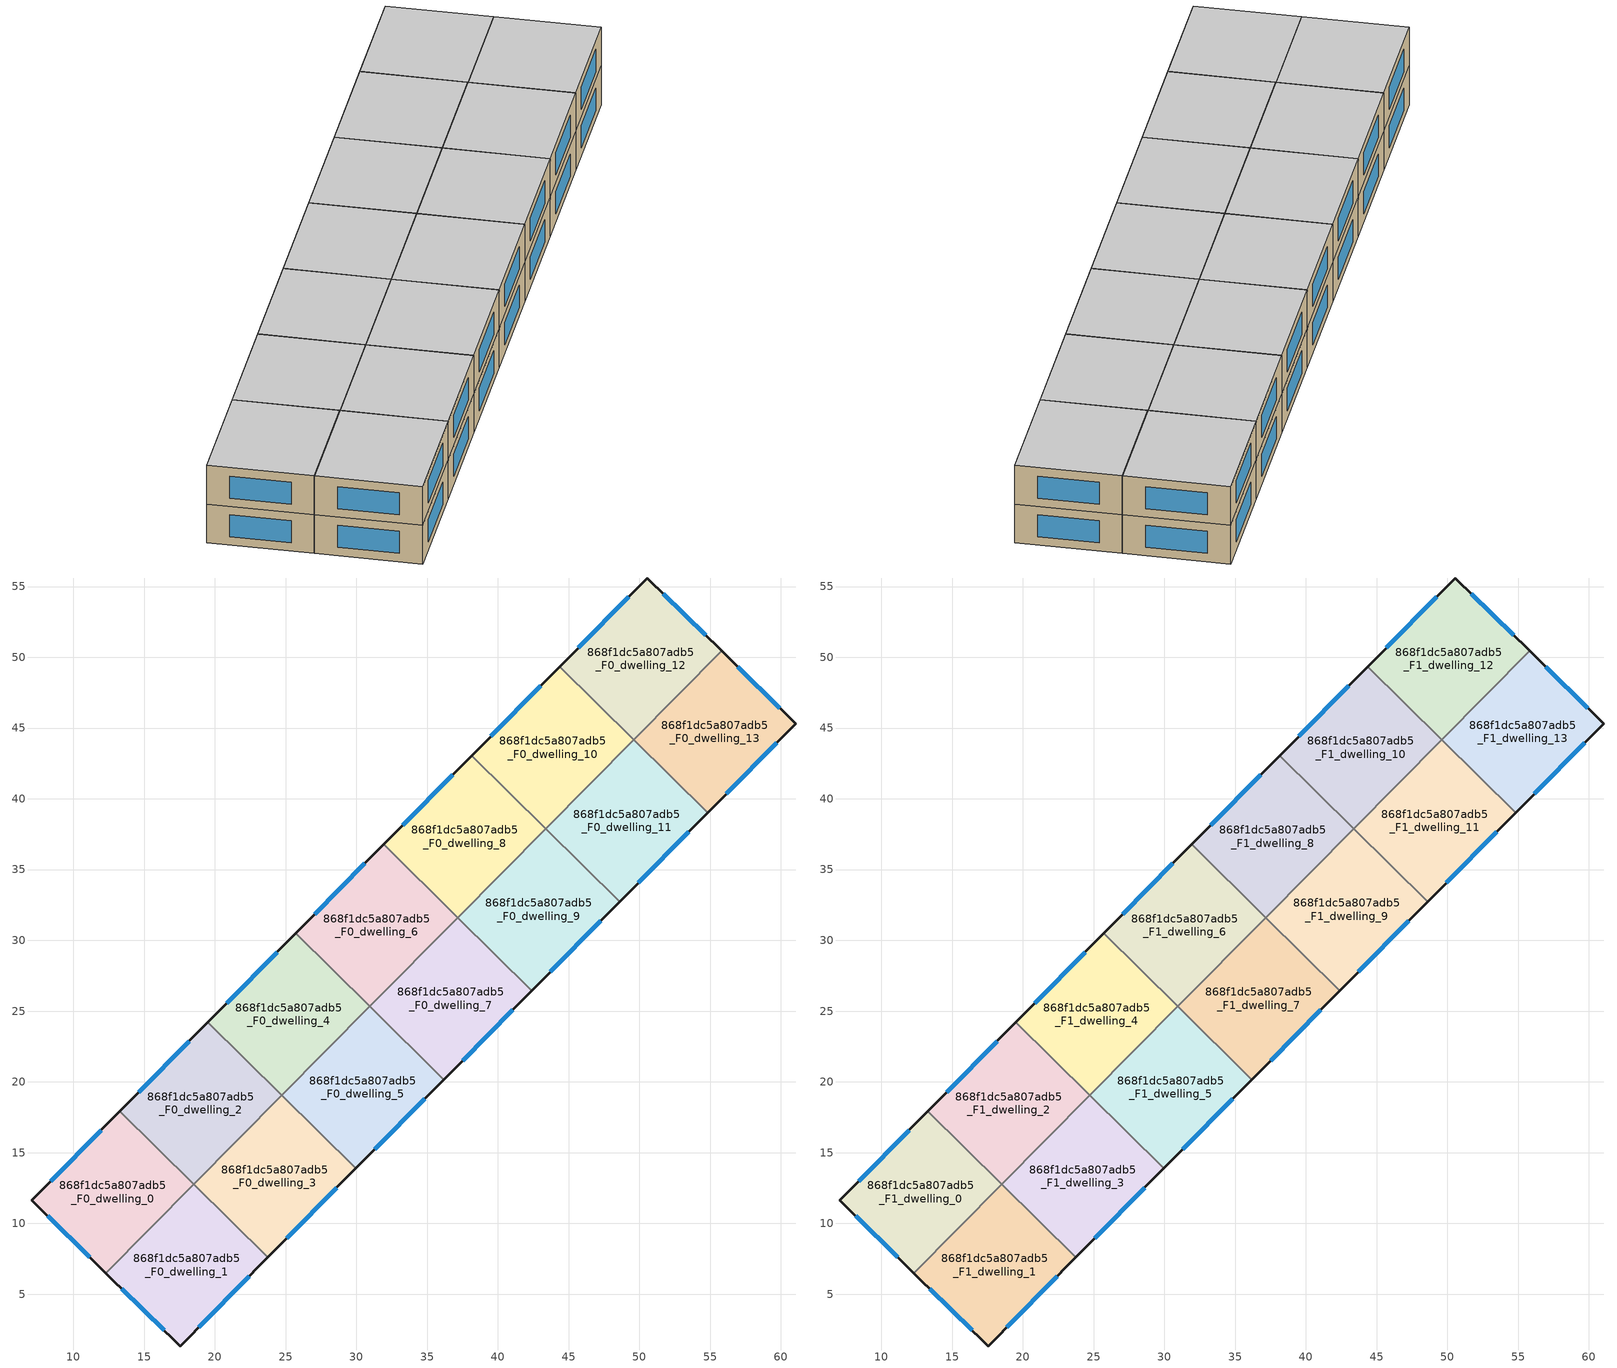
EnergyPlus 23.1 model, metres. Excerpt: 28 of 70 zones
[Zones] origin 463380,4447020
868f1dc5a807adb5_F0_dwelling_0
 floor ground (EU_floor_Construction): 18.52,12.77 12.3,6.49 7.06,11.63 13.3,17.93 z0
 wall outside (EU_wall_Construction): 13.3,17.93 7.06,11.63 12.3,6.49 z0:3
 wall to 868f1dc5a807adb5_F0_dwelling_1 (EU_wall_Construction): 12.3,6.49 18.52,12.77 z0:3
 wall to 868f1dc5a807adb5_F0_dwelling_2 (EU_wall_Construction): 18.52,12.77 13.3,17.93 z0:3
 window (EU_Window_Construction): 8.18,10.53 11.18,7.59 / 11.96,16.58 8.4,12.98 z0.64:2.36
868f1dc5a807adb5_F0_dwelling_1
 floor ground (EU_floor_Construction): 23.75,7.59 17.55,1.33 12.3,6.49 18.52,12.77 z0
 wall outside (EU_wall_Construction): 12.3,6.49 17.55,1.33 23.75,7.59 z0:3
 wall to 868f1dc5a807adb5_F0_dwelling_3 (EU_wall_Construction): 23.75,7.59 18.52,12.76 z0:3
 wall to 868f1dc5a807adb5_F0_dwelling_2 (EU_wall_Construction): 18.52,12.76 18.52,12.77 z0:3
 window (EU_Window_Construction): 18.88,2.67 22.42,6.25 / 13.43,5.38 16.43,2.44 z0.64:2.36
868f1dc5a807adb5_F0_dwelling_10
 floor ground (EU_floor_Construction): 49.59,44.18 43.38,37.89 38.16,43.06 44.37,49.34 z0
 wall outside (EU_wall_Construction): 44.37,49.34 38.16,43.06 z0:3
 wall to 868f1dc5a807adb5_F0_dwelling_8 (EU_wall_Construction): 38.16,43.06 43.38,37.89 z0:3
 wall to 868f1dc5a807adb5_F0_dwelling_12 (EU_wall_Construction): 49.59,44.18 44.37,49.34 z0:3
 wall to 868f1dc5a807adb5_F0_dwelling_11 (EU_wall_Construction): 43.38,37.89 49.59,44.18 z0:3
 window (EU_Window_Construction): 43.04,48 39.49,44.41 z0.64:2.36
868f1dc5a807adb5_F0_dwelling_11
 floor ground (EU_floor_Construction): 54.82,39.01 48.61,32.72 43.38,37.89 49.59,44.18 z0
 wall outside (EU_wall_Construction): 48.61,32.72 54.82,39.01 z0:3
 wall to 868f1dc5a807adb5_F0_dwelling_9 (EU_wall_Construction): 43.38,37.89 48.61,32.73 z0:3
 wall to 868f1dc5a807adb5_F0_dwelling_13 (EU_wall_Construction): 54.82,39.01 49.6,44.17 z0:3
 wall to 868f1dc5a807adb5_F0_dwelling_12 (EU_wall_Construction): 49.6,44.17 49.59,44.18 z0:3
 window (EU_Window_Construction): 49.94,34.07 53.49,37.66 z0.64:2.36
868f1dc5a807adb5_F0_dwelling_12
 floor ground (EU_floor_Construction): 55.82,50.45 49.6,44.17 44.37,49.34 50.56,55.61 z0
 wall outside (EU_wall_Construction): 55.82,50.45 50.56,55.61 44.37,49.34 z0:3
 wall to 868f1dc5a807adb5_F0_dwelling_13 (EU_wall_Construction): 49.6,44.17 55.82,50.45 z0:3
 window (EU_Window_Construction): 54.69,51.56 51.69,54.5 / 49.24,54.27 45.7,50.69 z0.64:2.36
868f1dc5a807adb5_F0_dwelling_13
 floor ground (EU_floor_Construction): 61.05,45.31 54.82,39.01 49.6,44.17 55.82,50.45 z0
 wall outside (EU_wall_Construction): 54.82,39.01 61.05,45.31 55.82,50.45 z0:3
 window (EU_Window_Construction): 59.93,46.41 56.94,49.35 / 56.16,40.36 59.72,43.96 z0.64:2.36
868f1dc5a807adb5_F0_dwelling_2
 floor ground (EU_floor_Construction): 24.74,19.05 18.52,12.76 13.3,17.93 19.51,24.21 z0
 wall outside (EU_wall_Construction): 19.51,24.21 13.3,17.93 z0:3
 wall to 868f1dc5a807adb5_F0_dwelling_4 (EU_wall_Construction): 24.74,19.05 19.51,24.21 z0:3
 wall to 868f1dc5a807adb5_F0_dwelling_3 (EU_wall_Construction): 18.52,12.76 24.74,19.05 z0:3
 window (EU_Window_Construction): 18.18,22.87 14.63,19.28 z0.64:2.36
868f1dc5a807adb5_F0_dwelling_3
 floor ground (EU_floor_Construction): 29.96,13.88 23.75,7.59 18.52,12.76 24.74,19.05 z0
 wall outside (EU_wall_Construction): 23.75,7.59 29.96,13.88 z0:3
 wall to 868f1dc5a807adb5_F0_dwelling_5 (EU_wall_Construction): 29.96,13.88 24.74,19.05 z0:3
 window (EU_Window_Construction): 25.08,8.94 28.63,12.53 z0.64:2.36
868f1dc5a807adb5_F0_dwelling_4
 floor ground (EU_floor_Construction): 30.95,25.33 24.74,19.05 19.51,24.21 25.73,30.5 z0
 wall outside (EU_wall_Construction): 25.73,30.5 19.51,24.21 z0:3
 wall to 868f1dc5a807adb5_F0_dwelling_6 (EU_wall_Construction): 30.95,25.33 25.73,30.5 z0:3
 wall to 868f1dc5a807adb5_F0_dwelling_5 (EU_wall_Construction): 24.74,19.05 30.95,25.33 z0:3
 window (EU_Window_Construction): 24.4,29.15 20.84,25.56 z0.64:2.36
868f1dc5a807adb5_F0_dwelling_5
 floor ground (EU_floor_Construction): 36.18,20.16 29.96,13.88 24.74,19.05 30.95,25.33 z0
 wall outside (EU_wall_Construction): 29.96,13.88 36.18,20.16 z0:3
 wall to 868f1dc5a807adb5_F0_dwelling_7 (EU_wall_Construction): 36.18,20.16 30.95,25.33 z0:3
 window (EU_Window_Construction): 31.29,15.22 34.85,18.81 z0.64:2.36
868f1dc5a807adb5_F0_dwelling_6
 floor ground (EU_floor_Construction): 37.17,31.61 30.95,25.33 25.73,30.5 31.94,36.78 z0
 wall outside (EU_wall_Construction): 31.94,36.78 25.73,30.5 z0:3
 wall to 868f1dc5a807adb5_F0_dwelling_8 (EU_wall_Construction): 37.17,31.61 31.94,36.78 z0:3
 wall to 868f1dc5a807adb5_F0_dwelling_7 (EU_wall_Construction): 30.95,25.33 37.17,31.61 z0:3
 window (EU_Window_Construction): 30.61,35.43 27.06,31.84 z0.64:2.36
868f1dc5a807adb5_F0_dwelling_7
 floor ground (EU_floor_Construction): 42.39,26.44 36.18,20.16 30.95,25.33 37.17,31.61 z0
 wall outside (EU_wall_Construction): 36.18,20.16 42.39,26.44 z0:3
 wall to 868f1dc5a807adb5_F0_dwelling_9 (EU_wall_Construction): 42.39,26.44 37.17,31.61 z0:3
 window (EU_Window_Construction): 37.51,21.51 41.06,25.1 z0.64:2.36
868f1dc5a807adb5_F0_dwelling_8
 floor ground (EU_floor_Construction): 43.38,37.89 37.17,31.61 31.94,36.78 38.16,43.06 z0
 wall outside (EU_wall_Construction): 38.16,43.06 31.94,36.78 z0:3
 wall to 868f1dc5a807adb5_F0_dwelling_9 (EU_wall_Construction): 37.17,31.61 43.38,37.89 z0:3
 window (EU_Window_Construction): 36.82,41.72 33.27,38.13 z0.64:2.36
868f1dc5a807adb5_F0_dwelling_9
 floor ground (EU_floor_Construction): 48.61,32.72 42.39,26.44 37.17,31.61 43.38,37.89 z0
 wall outside (EU_wall_Construction): 42.39,26.44 48.61,32.72 z0:3
 window (EU_Window_Construction): 43.72,27.79 47.27,31.38 z0.64:2.36
868f1dc5a807adb5_F1_dwelling_0
 floor to 868f1dc5a807adb5_F0_dwelling_0 (EU_floor_Construction): 18.51,12.77 12.3,6.49 7.06,11.63 13.3,17.93 z3
 wall outside (EU_wall_Construction): 13.3,17.93 7.06,11.63 12.3,6.49 z3:6
 wall to 868f1dc5a807adb5_F1_dwelling_1 (EU_wall_Construction): 12.3,6.49 18.52,12.77 z3:6
 wall to 868f1dc5a807adb5_F1_dwelling_2 (EU_wall_Construction): 18.52,12.77 13.3,17.93 z3:6
 window (EU_Window_Construction): 8.18,10.53 11.18,7.59 / 11.96,16.58 8.4,12.98 z3.64:5.36
 ceiling to 868f1dc5a807adb5_F2_dwelling_0 (EU_floor_Construction): 12.3,6.49 18.51,12.77 13.3,17.93 7.06,11.63 z6
868f1dc5a807adb5_F1_dwelling_1
 floor to 868f1dc5a807adb5_F0_dwelling_1 (EU_floor_Construction): 23.75,7.59 17.55,1.33 12.3,6.49 18.51,12.77 z3
 wall outside (EU_wall_Construction): 12.3,6.49 17.55,1.33 23.75,7.59 z3:6
 wall to 868f1dc5a807adb5_F1_dwelling_3 (EU_wall_Construction): 23.75,7.59 18.52,12.76 z3:6
 wall to 868f1dc5a807adb5_F1_dwelling_2 (EU_wall_Construction): 18.52,12.76 18.52,12.77 z3:6
 window (EU_Window_Construction): 18.88,2.67 22.42,6.25 / 13.43,5.38 16.43,2.44 z3.64:5.36
 ceiling to 868f1dc5a807adb5_F2_dwelling_1 (EU_floor_Construction): 17.55,1.33 23.75,7.59 18.51,12.77 12.3,6.49 z6
868f1dc5a807adb5_F1_dwelling_10
 floor to 868f1dc5a807adb5_F0_dwelling_10 (EU_floor_Construction): 49.59,44.18 43.38,37.89 38.16,43.06 44.37,49.34 z3
 wall outside (EU_wall_Construction): 44.37,49.34 38.16,43.06 z3:6
 wall to 868f1dc5a807adb5_F1_dwelling_8 (EU_wall_Construction): 38.16,43.06 43.38,37.89 z3:6
 wall to 868f1dc5a807adb5_F1_dwelling_12 (EU_wall_Construction): 49.59,44.18 44.37,49.34 z3:6
 wall to 868f1dc5a807adb5_F1_dwelling_11 (EU_wall_Construction): 43.38,37.89 49.59,44.18 z3:6
 window (EU_Window_Construction): 43.04,48 39.49,44.41 z3.64:5.36
 ceiling to 868f1dc5a807adb5_F2_dwelling_10 (EU_floor_Construction): 43.38,37.89 49.59,44.18 44.37,49.34 38.16,43.06 z6
868f1dc5a807adb5_F1_dwelling_11
 floor to 868f1dc5a807adb5_F0_dwelling_11 (EU_floor_Construction): 54.82,39.01 48.61,32.72 43.38,37.89 49.59,44.18 z3
 wall outside (EU_wall_Construction): 48.61,32.72 54.82,39.01 z3:6
 wall to 868f1dc5a807adb5_F1_dwelling_9 (EU_wall_Construction): 43.38,37.89 48.61,32.73 z3:6
 wall to 868f1dc5a807adb5_F1_dwelling_13 (EU_wall_Construction): 54.82,39.01 49.6,44.17 z3:6
 wall to 868f1dc5a807adb5_F1_dwelling_12 (EU_wall_Construction): 49.6,44.17 49.59,44.18 z3:6
 window (EU_Window_Construction): 49.94,34.07 53.49,37.66 z3.64:5.36
 ceiling to 868f1dc5a807adb5_F2_dwelling_11 (EU_floor_Construction): 48.61,32.72 54.82,39.01 49.59,44.18 43.38,37.89 z6
868f1dc5a807adb5_F1_dwelling_12
 floor to 868f1dc5a807adb5_F0_dwelling_12 (EU_floor_Construction): 55.82,50.45 49.6,44.17 44.37,49.34 50.56,55.61 z3
 wall outside (EU_wall_Construction): 55.82,50.45 50.56,55.61 44.37,49.34 z3:6
 wall to 868f1dc5a807adb5_F1_dwelling_13 (EU_wall_Construction): 49.6,44.17 55.82,50.45 z3:6
 window (EU_Window_Construction): 54.69,51.56 51.69,54.5 / 49.24,54.27 45.7,50.69 z3.64:5.36
 ceiling to 868f1dc5a807adb5_F2_dwelling_12 (EU_floor_Construction): 49.6,44.17 55.82,50.45 50.56,55.61 44.37,49.34 z6
868f1dc5a807adb5_F1_dwelling_13
 floor to 868f1dc5a807adb5_F0_dwelling_13 (EU_floor_Construction): 61.05,45.31 54.82,39.01 49.6,44.17 55.82,50.45 z3
 wall outside (EU_wall_Construction): 54.82,39.01 61.05,45.31 55.82,50.45 z3:6
 window (EU_Window_Construction): 59.93,46.41 56.94,49.35 / 56.16,40.36 59.72,43.96 z3.64:5.36
 ceiling to 868f1dc5a807adb5_F2_dwelling_13 (EU_floor_Construction): 54.82,39.01 61.05,45.31 55.82,50.45 49.6,44.17 z6
868f1dc5a807adb5_F1_dwelling_2
 floor to 868f1dc5a807adb5_F0_dwelling_2 (EU_floor_Construction): 24.74,19.05 18.52,12.76 13.3,17.93 19.51,24.21 z3
 wall outside (EU_wall_Construction): 19.51,24.21 13.3,17.93 z3:6
 wall to 868f1dc5a807adb5_F1_dwelling_4 (EU_wall_Construction): 24.74,19.05 19.51,24.21 z3:6
 wall to 868f1dc5a807adb5_F1_dwelling_3 (EU_wall_Construction): 18.52,12.76 24.74,19.05 z3:6
 window (EU_Window_Construction): 18.18,22.87 14.63,19.28 z3.64:5.36
 ceiling to 868f1dc5a807adb5_F2_dwelling_2 (EU_floor_Construction): 18.52,12.76 24.74,19.05 19.51,24.21 13.3,17.93 z6
868f1dc5a807adb5_F1_dwelling_3
 floor to 868f1dc5a807adb5_F0_dwelling_3 (EU_floor_Construction): 29.96,13.88 23.75,7.59 18.52,12.76 24.74,19.05 z3
 wall outside (EU_wall_Construction): 23.75,7.59 29.96,13.88 z3:6
 wall to 868f1dc5a807adb5_F1_dwelling_5 (EU_wall_Construction): 29.96,13.88 24.74,19.05 z3:6
 window (EU_Window_Construction): 25.08,8.94 28.63,12.53 z3.64:5.36
 ceiling to 868f1dc5a807adb5_F2_dwelling_3 (EU_floor_Construction): 23.75,7.59 29.96,13.88 24.74,19.05 18.52,12.76 z6
868f1dc5a807adb5_F1_dwelling_4
 floor to 868f1dc5a807adb5_F0_dwelling_4 (EU_floor_Construction): 30.95,25.33 24.74,19.05 19.51,24.21 25.73,30.5 z3
 wall outside (EU_wall_Construction): 25.73,30.5 19.51,24.21 z3:6
 wall to 868f1dc5a807adb5_F1_dwelling_6 (EU_wall_Construction): 30.95,25.33 25.73,30.5 z3:6
 wall to 868f1dc5a807adb5_F1_dwelling_5 (EU_wall_Construction): 24.74,19.05 30.95,25.33 z3:6
 window (EU_Window_Construction): 24.4,29.15 20.84,25.56 z3.64:5.36
 ceiling to 868f1dc5a807adb5_F2_dwelling_4 (EU_floor_Construction): 24.74,19.05 30.95,25.33 25.73,30.5 19.51,24.21 z6
868f1dc5a807adb5_F1_dwelling_5
 floor to 868f1dc5a807adb5_F0_dwelling_5 (EU_floor_Construction): 36.18,20.16 29.96,13.88 24.74,19.05 30.95,25.33 z3
 wall outside (EU_wall_Construction): 29.96,13.88 36.18,20.16 z3:6
 wall to 868f1dc5a807adb5_F1_dwelling_7 (EU_wall_Construction): 36.18,20.16 30.95,25.33 z3:6
 window (EU_Window_Construction): 31.29,15.22 34.85,18.81 z3.64:5.36
 ceiling to 868f1dc5a807adb5_F2_dwelling_5 (EU_floor_Construction): 29.96,13.88 36.18,20.16 30.95,25.33 24.74,19.05 z6
868f1dc5a807adb5_F1_dwelling_6
 floor to 868f1dc5a807adb5_F0_dwelling_6 (EU_floor_Construction): 37.17,31.61 30.95,25.33 25.73,30.5 31.94,36.78 z3
 wall outside (EU_wall_Construction): 31.94,36.78 25.73,30.5 z3:6
 wall to 868f1dc5a807adb5_F1_dwelling_8 (EU_wall_Construction): 37.17,31.61 31.94,36.78 z3:6
 wall to 868f1dc5a807adb5_F1_dwelling_7 (EU_wall_Construction): 30.95,25.33 37.17,31.61 z3:6
 window (EU_Window_Construction): 30.61,35.43 27.06,31.84 z3.64:5.36
 ceiling to 868f1dc5a807adb5_F2_dwelling_6 (EU_floor_Construction): 30.95,25.33 37.17,31.61 31.94,36.78 25.73,30.5 z6
868f1dc5a807adb5_F1_dwelling_7
 floor to 868f1dc5a807adb5_F0_dwelling_7 (EU_floor_Construction): 42.39,26.44 36.18,20.16 30.95,25.33 37.17,31.61 z3
 wall outside (EU_wall_Construction): 36.18,20.16 42.39,26.44 z3:6
 wall to 868f1dc5a807adb5_F1_dwelling_9 (EU_wall_Construction): 42.39,26.44 37.17,31.61 z3:6
 window (EU_Window_Construction): 37.51,21.51 41.06,25.1 z3.64:5.36
 ceiling to 868f1dc5a807adb5_F2_dwelling_7 (EU_floor_Construction): 36.18,20.16 42.39,26.44 37.17,31.61 30.95,25.33 z6
868f1dc5a807adb5_F1_dwelling_8
 floor to 868f1dc5a807adb5_F0_dwelling_8 (EU_floor_Construction): 43.38,37.89 37.17,31.61 31.94,36.78 38.16,43.06 z3
 wall outside (EU_wall_Construction): 38.16,43.06 31.94,36.78 z3:6
 wall to 868f1dc5a807adb5_F1_dwelling_9 (EU_wall_Construction): 37.17,31.61 43.38,37.89 z3:6
 window (EU_Window_Construction): 36.82,41.72 33.27,38.13 z3.64:5.36
 ceiling to 868f1dc5a807adb5_F2_dwelling_8 (EU_floor_Construction): 37.17,31.61 43.38,37.89 38.16,43.06 31.94,36.78 z6
868f1dc5a807adb5_F1_dwelling_9
 floor to 868f1dc5a807adb5_F0_dwelling_9 (EU_floor_Construction): 48.61,32.72 42.39,26.44 37.17,31.61 43.38,37.89 z3
 wall outside (EU_wall_Construction): 42.39,26.44 48.61,32.72 z3:6
 window (EU_Window_Construction): 43.72,27.79 47.27,31.38 z3.64:5.36
 ceiling to 868f1dc5a807adb5_F2_dwelling_9 (EU_floor_Construction): 42.39,26.44 48.61,32.72 43.38,37.89 37.17,31.61 z6
[Building]
EU S2 Campaign: North Axis=0; Terrain=City; Solar Distribution=FullExterior
[Site:Location]
Yerevan-Zvartnots.Intl.AP: Latitude=40.15; Longitude=44.383; Time Zone=4; Elevation=854
[SizingPeriod:WeatherFileDays]
AnnualSizingPeriod: Begin Month=1; Begin Day of Month=1; End Month=12; End Day of Month=31; Day of Week for Start Day=Monday; Use Weather File Daylight Saving Period=No; Use Weather File Rain and Snow Indicators=No
[MATERIAL]
EU_InternalMass_Material: Roughness=MediumRough; Thickness=0.1; Conductivity=1; Density=1800; Specific Heat=900; Thermal Absorptance=0.9; Solar Absorptance=0.7; Visible Absorptance=0.7
[MATERIAL:NOMASS] Roughness=MediumRough; Thermal Absorptance=0.9; Solar Absorptance=0.7; Visible Absorptance=0.7
Name | Thermal Resistance
EU_wall_NoMass | 1.05043
EU_floor_NoMass | 0.478065
[WINDOWMATERIAL:SIMPLEGLAZINGSYSTEM]
EU_Window_SimpleGlazing: UFactor=2.5566; Solar Heat Gain Coefficient=0.75; Visible Transmittance=0.75
[CONSTRUCTION]
EU_wall_Construction: EU_wall_NoMass
EU_floor_Construction: EU_floor_NoMass
EU_Window_Construction: EU_Window_SimpleGlazing
EU_InternalMass_Construction: EU_InternalMass_Material
[ZONE] Type=1; Multiplier=1; Ceiling Height=autocalculate; Floor Area=autocalculate; Part of Total Floor Area=Yes
Name | Volume
868f1dc5a807adb5_F0_dwelling_0; 868f1dc5a807adb5_F0_dwelling_13 | 194.856
868f1dc5a807adb5_F1_dwelling_0; 868f1dc5a807adb5_F1_dwelling_13 | 194.857
868f1dc5a807adb5_F0_dwelling_1; 868f1dc5a807adb5_F1_dwelling_1; 868f1dc5a807adb5_F0_dwelling_12; 868f1dc5a807adb5_F1_dwelling_12 | 194.836
868f1dc5a807adb5_F0_dwelling_10; 868f1dc5a807adb5_F1_dwelling_10 | 194.811
868f1dc5a807adb5_F0_dwelling_11; 868f1dc5a807adb5_F1_dwelling_11; 868f1dc5a807adb5_F0_dwelling_2; 868f1dc5a807adb5_F1_dwelling_2 | 194.848
868f1dc5a807adb5_F0_dwelling_3; 868f1dc5a807adb5_F1_dwelling_3 | 194.81
868f1dc5a807adb5_F0_dwelling_4 | 194.846
868f1dc5a807adb5_F1_dwelling_4; 868f1dc5a807adb5_F0_dwelling_9; 868f1dc5a807adb5_F1_dwelling_9 | 194.847
868f1dc5a807adb5_F0_dwelling_5; 868f1dc5a807adb5_F1_dwelling_5; 868f1dc5a807adb5_F0_dwelling_8; 868f1dc5a807adb5_F1_dwelling_8 | 194.828
868f1dc5a807adb5_F0_dwelling_6; 868f1dc5a807adb5_F1_dwelling_6; 868f1dc5a807adb5_F1_dwelling_7 | 194.829
868f1dc5a807adb5_F0_dwelling_7 | 194.83
[INTERNALMASS] Construction=EU_InternalMass_Construction
Name | Zone or ZoneList | Surface Area
868f1dc5a807adb5_F0_dwelling_0_EU_InternalMass | 868f1dc5a807adb5_F0_dwelling_0 | 64.9519
868f1dc5a807adb5_F0_dwelling_1_EU_InternalMass | 868f1dc5a807adb5_F0_dwelling_1 | 64.9451
868f1dc5a807adb5_F0_dwelling_2_EU_InternalMass | 868f1dc5a807adb5_F0_dwelling_2 | 64.9479
868f1dc5a807adb5_F0_dwelling_3_EU_InternalMass | 868f1dc5a807adb5_F0_dwelling_3 | 64.9384
868f1dc5a807adb5_F0_dwelling_4_EU_InternalMass | 868f1dc5a807adb5_F0_dwelling_4 | 64.9504
868f1dc5a807adb5_F0_dwelling_5_EU_InternalMass | 868f1dc5a807adb5_F0_dwelling_5 | 64.9441
868f1dc5a807adb5_F0_dwelling_6_EU_InternalMass | 868f1dc5a807adb5_F0_dwelling_6 | 64.9447
868f1dc5a807adb5_F0_dwelling_7_EU_InternalMass | 868f1dc5a807adb5_F0_dwelling_7 | 64.9447
868f1dc5a807adb5_F0_dwelling_8_EU_InternalMass | 868f1dc5a807adb5_F0_dwelling_8 | 64.9441
868f1dc5a807adb5_F0_dwelling_9_EU_InternalMass | 868f1dc5a807adb5_F0_dwelling_9 | 64.9504
868f1dc5a807adb5_F0_dwelling_10_EU_InternalMass | 868f1dc5a807adb5_F0_dwelling_10 | 64.9384
868f1dc5a807adb5_F0_dwelling_11_EU_InternalMass | 868f1dc5a807adb5_F0_dwelling_11 | 64.9479
868f1dc5a807adb5_F0_dwelling_12_EU_InternalMass | 868f1dc5a807adb5_F0_dwelling_12 | 64.9451
868f1dc5a807adb5_F0_dwelling_13_EU_InternalMass | 868f1dc5a807adb5_F0_dwelling_13 | 64.9519
868f1dc5a807adb5_F1_dwelling_0_EU_InternalMass | 868f1dc5a807adb5_F1_dwelling_0 | 64.9519
868f1dc5a807adb5_F1_dwelling_1_EU_InternalMass | 868f1dc5a807adb5_F1_dwelling_1 | 64.9451
868f1dc5a807adb5_F1_dwelling_2_EU_InternalMass | 868f1dc5a807adb5_F1_dwelling_2 | 64.9479
868f1dc5a807adb5_F1_dwelling_3_EU_InternalMass | 868f1dc5a807adb5_F1_dwelling_3 | 64.9384
868f1dc5a807adb5_F1_dwelling_4_EU_InternalMass | 868f1dc5a807adb5_F1_dwelling_4 | 64.9504
868f1dc5a807adb5_F1_dwelling_5_EU_InternalMass | 868f1dc5a807adb5_F1_dwelling_5 | 64.9441
868f1dc5a807adb5_F1_dwelling_6_EU_InternalMass | 868f1dc5a807adb5_F1_dwelling_6 | 64.9447
868f1dc5a807adb5_F1_dwelling_7_EU_InternalMass | 868f1dc5a807adb5_F1_dwelling_7 | 64.9447
868f1dc5a807adb5_F1_dwelling_8_EU_InternalMass | 868f1dc5a807adb5_F1_dwelling_8 | 64.9441
868f1dc5a807adb5_F1_dwelling_9_EU_InternalMass | 868f1dc5a807adb5_F1_dwelling_9 | 64.9504
868f1dc5a807adb5_F1_dwelling_10_EU_InternalMass | 868f1dc5a807adb5_F1_dwelling_10 | 64.9384
868f1dc5a807adb5_F1_dwelling_11_EU_InternalMass | 868f1dc5a807adb5_F1_dwelling_11 | 64.9479
868f1dc5a807adb5_F1_dwelling_12_EU_InternalMass | 868f1dc5a807adb5_F1_dwelling_12 | 64.9451
868f1dc5a807adb5_F1_dwelling_13_EU_InternalMass | 868f1dc5a807adb5_F1_dwelling_13 | 64.9519
[OTHEREQUIPMENT] Fuel Type=Electricity; Design Level Calculation Method=Watts/Area; Power per Zone Floor Area=1; Fraction Latent=0; Fraction Radiant=0; Fraction Lost=0; Carbon Dioxide Generation Rate=0; EndUse Subcategory=EU_Step8_InternalGains
Name | Zone or ZoneList or Space or SpaceList | Schedule
EU_Step8_InternalGain_868f1dc5a807adb5_F0_dwelling_0_f000 | 868f1dc5a807adb5_F0_dwelling_0 | EU_Step8_GainSchedule_868f1dc5a807adb5_F0_dwelling_0_f000
EU_Step8_InternalGain_868f1dc5a807adb5_F0_dwelling_1_f000 | 868f1dc5a807adb5_F0_dwelling_1 | EU_Step8_GainSchedule_868f1dc5a807adb5_F0_dwelling_1_f000
EU_Step8_InternalGain_868f1dc5a807adb5_F0_dwelling_2_f000 | 868f1dc5a807adb5_F0_dwelling_2 | EU_Step8_GainSchedule_868f1dc5a807adb5_F0_dwelling_2_f000
EU_Step8_InternalGain_868f1dc5a807adb5_F0_dwelling_3_f000 | 868f1dc5a807adb5_F0_dwelling_3 | EU_Step8_GainSchedule_868f1dc5a807adb5_F0_dwelling_3_f000
EU_Step8_InternalGain_868f1dc5a807adb5_F0_dwelling_4_f000 | 868f1dc5a807adb5_F0_dwelling_4 | EU_Step8_GainSchedule_868f1dc5a807adb5_F0_dwelling_4_f000
EU_Step8_InternalGain_868f1dc5a807adb5_F0_dwelling_5_f000 | 868f1dc5a807adb5_F0_dwelling_5 | EU_Step8_GainSchedule_868f1dc5a807adb5_F0_dwelling_5_f000
EU_Step8_InternalGain_868f1dc5a807adb5_F0_dwelling_6_f000 | 868f1dc5a807adb5_F0_dwelling_6 | EU_Step8_GainSchedule_868f1dc5a807adb5_F0_dwelling_6_f000
EU_Step8_InternalGain_868f1dc5a807adb5_F0_dwelling_7_f000 | 868f1dc5a807adb5_F0_dwelling_7 | EU_Step8_GainSchedule_868f1dc5a807adb5_F0_dwelling_7_f000
EU_Step8_InternalGain_868f1dc5a807adb5_F0_dwelling_8_f000 | 868f1dc5a807adb5_F0_dwelling_8 | EU_Step8_GainSchedule_868f1dc5a807adb5_F0_dwelling_8_f000
EU_Step8_InternalGain_868f1dc5a807adb5_F0_dwelling_9_f000 | 868f1dc5a807adb5_F0_dwelling_9 | EU_Step8_GainSchedule_868f1dc5a807adb5_F0_dwelling_9_f000
EU_Step8_InternalGain_868f1dc5a807adb5_F0_dwelling_10_f000 | 868f1dc5a807adb5_F0_dwelling_10 | EU_Step8_GainSchedule_868f1dc5a807adb5_F0_dwelling_10_f000
EU_Step8_InternalGain_868f1dc5a807adb5_F0_dwelling_11_f000 | 868f1dc5a807adb5_F0_dwelling_11 | EU_Step8_GainSchedule_868f1dc5a807adb5_F0_dwelling_11_f000
EU_Step8_InternalGain_868f1dc5a807adb5_F0_dwelling_12_f000 | 868f1dc5a807adb5_F0_dwelling_12 | EU_Step8_GainSchedule_868f1dc5a807adb5_F0_dwelling_12_f000
EU_Step8_InternalGain_868f1dc5a807adb5_F0_dwelling_13_f000 | 868f1dc5a807adb5_F0_dwelling_13 | EU_Step8_GainSchedule_868f1dc5a807adb5_F0_dwelling_13_f000
EU_Step8_InternalGain_868f1dc5a807adb5_F1_dwelling_0_f000 | 868f1dc5a807adb5_F1_dwelling_0 | EU_Step8_GainSchedule_868f1dc5a807adb5_F1_dwelling_0_f000
EU_Step8_InternalGain_868f1dc5a807adb5_F1_dwelling_1_f000 | 868f1dc5a807adb5_F1_dwelling_1 | EU_Step8_GainSchedule_868f1dc5a807adb5_F1_dwelling_1_f000
EU_Step8_InternalGain_868f1dc5a807adb5_F1_dwelling_2_f000 | 868f1dc5a807adb5_F1_dwelling_2 | EU_Step8_GainSchedule_868f1dc5a807adb5_F1_dwelling_2_f000
EU_Step8_InternalGain_868f1dc5a807adb5_F1_dwelling_3_f000 | 868f1dc5a807adb5_F1_dwelling_3 | EU_Step8_GainSchedule_868f1dc5a807adb5_F1_dwelling_3_f000
EU_Step8_InternalGain_868f1dc5a807adb5_F1_dwelling_4_f000 | 868f1dc5a807adb5_F1_dwelling_4 | EU_Step8_GainSchedule_868f1dc5a807adb5_F1_dwelling_4_f000
EU_Step8_InternalGain_868f1dc5a807adb5_F1_dwelling_5_f000 | 868f1dc5a807adb5_F1_dwelling_5 | EU_Step8_GainSchedule_868f1dc5a807adb5_F1_dwelling_5_f000
EU_Step8_InternalGain_868f1dc5a807adb5_F1_dwelling_6_f000 | 868f1dc5a807adb5_F1_dwelling_6 | EU_Step8_GainSchedule_868f1dc5a807adb5_F1_dwelling_6_f000
EU_Step8_InternalGain_868f1dc5a807adb5_F1_dwelling_7_f000 | 868f1dc5a807adb5_F1_dwelling_7 | EU_Step8_GainSchedule_868f1dc5a807adb5_F1_dwelling_7_f000
EU_Step8_InternalGain_868f1dc5a807adb5_F1_dwelling_8_f000 | 868f1dc5a807adb5_F1_dwelling_8 | EU_Step8_GainSchedule_868f1dc5a807adb5_F1_dwelling_8_f000
EU_Step8_InternalGain_868f1dc5a807adb5_F1_dwelling_9_f000 | 868f1dc5a807adb5_F1_dwelling_9 | EU_Step8_GainSchedule_868f1dc5a807adb5_F1_dwelling_9_f000
EU_Step8_InternalGain_868f1dc5a807adb5_F1_dwelling_10_f000 | 868f1dc5a807adb5_F1_dwelling_10 | EU_Step8_GainSchedule_868f1dc5a807adb5_F1_dwelling_10_f000
EU_Step8_InternalGain_868f1dc5a807adb5_F1_dwelling_11_f000 | 868f1dc5a807adb5_F1_dwelling_11 | EU_Step8_GainSchedule_868f1dc5a807adb5_F1_dwelling_11_f000
EU_Step8_InternalGain_868f1dc5a807adb5_F1_dwelling_12_f000 | 868f1dc5a807adb5_F1_dwelling_12 | EU_Step8_GainSchedule_868f1dc5a807adb5_F1_dwelling_12_f000
EU_Step8_InternalGain_868f1dc5a807adb5_F1_dwelling_13_f000 | 868f1dc5a807adb5_F1_dwelling_13 | EU_Step8_GainSchedule_868f1dc5a807adb5_F1_dwelling_13_f000
[ZONEVENTILATION:DESIGNFLOWRATE] Schedule=EU_AlwaysOn; Design Flow Rate Calculation Method=AirChanges/Hour; Air Changes per Hour=0.557805; Ventilation Type=Natural; Fan Pressure Rise=0; Fan Total Efficiency=1; Constant Term Coefficient=1; Temperature Term Coefficient=0; Velocity Term Coefficient=0; Velocity Squared Term Coefficient=0; Minimum Indoor Temperature=-100; Maximum Indoor Temperature=100; Delta Temperature=-100; Minimum Outdoor Temperature=-100; Maximum Outdoor Temperature=100; Maximum Wind Speed=40
Name | Zone or ZoneList or Space or SpaceList
EU_ConstantAir_868f1dc5a807adb5_F0_dwelling_0 | 868f1dc5a807adb5_F0_dwelling_0
EU_ConstantAir_868f1dc5a807adb5_F0_dwelling_1 | 868f1dc5a807adb5_F0_dwelling_1
EU_ConstantAir_868f1dc5a807adb5_F0_dwelling_2 | 868f1dc5a807adb5_F0_dwelling_2
EU_ConstantAir_868f1dc5a807adb5_F0_dwelling_3 | 868f1dc5a807adb5_F0_dwelling_3
EU_ConstantAir_868f1dc5a807adb5_F0_dwelling_4 | 868f1dc5a807adb5_F0_dwelling_4
EU_ConstantAir_868f1dc5a807adb5_F0_dwelling_5 | 868f1dc5a807adb5_F0_dwelling_5
EU_ConstantAir_868f1dc5a807adb5_F0_dwelling_6 | 868f1dc5a807adb5_F0_dwelling_6
EU_ConstantAir_868f1dc5a807adb5_F0_dwelling_7 | 868f1dc5a807adb5_F0_dwelling_7
EU_ConstantAir_868f1dc5a807adb5_F0_dwelling_8 | 868f1dc5a807adb5_F0_dwelling_8
EU_ConstantAir_868f1dc5a807adb5_F0_dwelling_9 | 868f1dc5a807adb5_F0_dwelling_9
EU_ConstantAir_868f1dc5a807adb5_F0_dwelling_10 | 868f1dc5a807adb5_F0_dwelling_10
EU_ConstantAir_868f1dc5a807adb5_F0_dwelling_11 | 868f1dc5a807adb5_F0_dwelling_11
EU_ConstantAir_868f1dc5a807adb5_F0_dwelling_12 | 868f1dc5a807adb5_F0_dwelling_12
EU_ConstantAir_868f1dc5a807adb5_F0_dwelling_13 | 868f1dc5a807adb5_F0_dwelling_13
EU_ConstantAir_868f1dc5a807adb5_F1_dwelling_0 | 868f1dc5a807adb5_F1_dwelling_0
EU_ConstantAir_868f1dc5a807adb5_F1_dwelling_1 | 868f1dc5a807adb5_F1_dwelling_1
EU_ConstantAir_868f1dc5a807adb5_F1_dwelling_2 | 868f1dc5a807adb5_F1_dwelling_2
EU_ConstantAir_868f1dc5a807adb5_F1_dwelling_3 | 868f1dc5a807adb5_F1_dwelling_3
EU_ConstantAir_868f1dc5a807adb5_F1_dwelling_4 | 868f1dc5a807adb5_F1_dwelling_4
EU_ConstantAir_868f1dc5a807adb5_F1_dwelling_5 | 868f1dc5a807adb5_F1_dwelling_5
EU_ConstantAir_868f1dc5a807adb5_F1_dwelling_6 | 868f1dc5a807adb5_F1_dwelling_6
EU_ConstantAir_868f1dc5a807adb5_F1_dwelling_7 | 868f1dc5a807adb5_F1_dwelling_7
EU_ConstantAir_868f1dc5a807adb5_F1_dwelling_8 | 868f1dc5a807adb5_F1_dwelling_8
EU_ConstantAir_868f1dc5a807adb5_F1_dwelling_9 | 868f1dc5a807adb5_F1_dwelling_9
EU_ConstantAir_868f1dc5a807adb5_F1_dwelling_10 | 868f1dc5a807adb5_F1_dwelling_10
EU_ConstantAir_868f1dc5a807adb5_F1_dwelling_11 | 868f1dc5a807adb5_F1_dwelling_11
EU_ConstantAir_868f1dc5a807adb5_F1_dwelling_12 | 868f1dc5a807adb5_F1_dwelling_12
EU_ConstantAir_868f1dc5a807adb5_F1_dwelling_13 | 868f1dc5a807adb5_F1_dwelling_13
[HVACTEMPLATE:THERMOSTAT] Constant Heating Setpoint=20; Constant Cooling Setpoint=50
EU_HeatOnly_868f1dc5a807adb5_F0_dwelling_0; EU_HeatOnly_868f1dc5a807adb5_F0_dwelling_1; EU_HeatOnly_868f1dc5a807adb5_F0_dwelling_2; EU_HeatOnly_868f1dc5a807adb5_F0_dwelling_3; EU_HeatOnly_868f1dc5a807adb5_F0_dwelling_4; EU_HeatOnly_868f1dc5a807adb5_F0_dwelling_5; EU_HeatOnly_868f1dc5a807adb5_F0_dwelling_6; EU_HeatOnly_868f1dc5a807adb5_F0_dwelling_7; EU_HeatOnly_868f1dc5a807adb5_F0_dwelling_8; EU_HeatOnly_868f1dc5a807adb5_F0_dwelling_9; EU_HeatOnly_868f1dc5a807adb5_F0_dwelling_10; EU_HeatOnly_868f1dc5a807adb5_F0_dwelling_11; EU_HeatOnly_868f1dc5a807adb5_F0_dwelling_12; EU_HeatOnly_868f1dc5a807adb5_F0_dwelling_13; EU_HeatOnly_868f1dc5a807adb5_F1_dwelling_0; EU_HeatOnly_868f1dc5a807adb5_F1_dwelling_1; EU_HeatOnly_868f1dc5a807adb5_F1_dwelling_2; EU_HeatOnly_868f1dc5a807adb5_F1_dwelling_3; EU_HeatOnly_868f1dc5a807adb5_F1_dwelling_4; EU_HeatOnly_868f1dc5a807adb5_F1_dwelling_5; EU_HeatOnly_868f1dc5a807adb5_F1_dwelling_6; EU_HeatOnly_868f1dc5a807adb5_F1_dwelling_7; EU_HeatOnly_868f1dc5a807adb5_F1_dwelling_8; EU_HeatOnly_868f1dc5a807adb5_F1_dwelling_9; EU_HeatOnly_868f1dc5a807adb5_F1_dwelling_10; EU_HeatOnly_868f1dc5a807adb5_F1_dwelling_11; EU_HeatOnly_868f1dc5a807adb5_F1_dwelling_12; EU_HeatOnly_868f1dc5a807adb5_F1_dwelling_13; EU_HeatOnly_868f1dc5a807adb5_F2_dwelling_0; EU_HeatOnly_868f1dc5a807adb5_F2_dwelling_1; EU_HeatOnly_868f1dc5a807adb5_F2_dwelling_2; EU_HeatOnly_868f1dc5a807adb5_F2_dwelling_3; EU_HeatOnly_868f1dc5a807adb5_F2_dwelling_4; EU_HeatOnly_868f1dc5a807adb5_F2_dwelling_5; EU_HeatOnly_868f1dc5a807adb5_F2_dwelling_6; EU_HeatOnly_868f1dc5a807adb5_F2_dwelling_7; EU_HeatOnly_868f1dc5a807adb5_F2_dwelling_8; EU_HeatOnly_868f1dc5a807adb5_F2_dwelling_9; EU_HeatOnly_868f1dc5a807adb5_F2_dwelling_10; EU_HeatOnly_868f1dc5a807adb5_F2_dwelling_11; EU_HeatOnly_868f1dc5a807adb5_F2_dwelling_12; EU_HeatOnly_868f1dc5a807adb5_F2_dwelling_13; EU_HeatOnly_868f1dc5a807adb5_F3_dwelling_0; EU_HeatOnly_868f1dc5a807adb5_F3_dwelling_1; EU_HeatOnly_868f1dc5a807adb5_F3_dwelling_2; EU_HeatOnly_868f1dc5a807adb5_F3_dwelling_3; EU_HeatOnly_868f1dc5a807adb5_F3_dwelling_4; EU_HeatOnly_868f1dc5a807adb5_F3_dwelling_5; EU_HeatOnly_868f1dc5a807adb5_F3_dwelling_6; EU_HeatOnly_868f1dc5a807adb5_F3_dwelling_7; EU_HeatOnly_868f1dc5a807adb5_F3_dwelling_8; EU_HeatOnly_868f1dc5a807adb5_F3_dwelling_9; EU_HeatOnly_868f1dc5a807adb5_F3_dwelling_10; EU_HeatOnly_868f1dc5a807adb5_F3_dwelling_11; EU_HeatOnly_868f1dc5a807adb5_F3_dwelling_12; EU_HeatOnly_868f1dc5a807adb5_F3_dwelling_13; EU_HeatOnly_868f1dc5a807adb5_F4_dwelling_0; EU_HeatOnly_868f1dc5a807adb5_F4_dwelling_1; EU_HeatOnly_868f1dc5a807adb5_F4_dwelling_2; EU_HeatOnly_868f1dc5a807adb5_F4_dwelling_3; EU_HeatOnly_868f1dc5a807adb5_F4_dwelling_4; EU_HeatOnly_868f1dc5a807adb5_F4_dwelling_5; EU_HeatOnly_868f1dc5a807adb5_F4_dwelling_6; EU_HeatOnly_868f1dc5a807adb5_F4_dwelling_7; EU_HeatOnly_868f1dc5a807adb5_F4_dwelling_8; EU_HeatOnly_868f1dc5a807adb5_F4_dwelling_9; EU_HeatOnly_868f1dc5a807adb5_F4_dwelling_10; EU_HeatOnly_868f1dc5a807adb5_F4_dwelling_11; EU_HeatOnly_868f1dc5a807adb5_F4_dwelling_12; EU_HeatOnly_868f1dc5a807adb5_F4_dwelling_13
[HVACTEMPLATE:ZONE:IDEALLOADSAIRSYSTEM] System Availability Schedule=EU_AlwaysOn; Maximum Heating Supply Air Temperature=50; Minimum Cooling Supply Air Temperature=13; Maximum Heating Supply Air Humidity Ratio=0.0156; Minimum Cooling Supply Air Humidity Ratio=0.0077; Heating Limit=NoLimit; Cooling Limit=NoLimit; Heating Availability Schedule=EU_AlwaysOn; Cooling Availability Schedule=EU_CoolingOff; Dehumidification Control Type=ConstantSensibleHeatRatio; Cooling Sensible Heat Ratio=0.7; Dehumidification Setpoint=60; Humidification Control Type=None; Humidification Setpoint=30; Outdoor Air Method=None; Outdoor Air Flow Rate per Person=0.00944; Outdoor Air Flow Rate per Zone Floor Area=0; Outdoor Air Flow Rate per Zone=0; Demand Controlled Ventilation Type=None; Outdoor Air Economizer Type=NoEconomizer; Heat Recovery Type=None; Sensible Heat Recovery Effectiveness=0.7; Latent Heat Recovery Effectiveness=0.65
Name | Template Thermostat
868f1dc5a807adb5_F0_dwelling_0 | EU_HeatOnly_868f1dc5a807adb5_F0_dwelling_0
868f1dc5a807adb5_F0_dwelling_1 | EU_HeatOnly_868f1dc5a807adb5_F0_dwelling_1
868f1dc5a807adb5_F0_dwelling_2 | EU_HeatOnly_868f1dc5a807adb5_F0_dwelling_2
868f1dc5a807adb5_F0_dwelling_3 | EU_HeatOnly_868f1dc5a807adb5_F0_dwelling_3
868f1dc5a807adb5_F0_dwelling_4 | EU_HeatOnly_868f1dc5a807adb5_F0_dwelling_4
868f1dc5a807adb5_F0_dwelling_5 | EU_HeatOnly_868f1dc5a807adb5_F0_dwelling_5
868f1dc5a807adb5_F0_dwelling_6 | EU_HeatOnly_868f1dc5a807adb5_F0_dwelling_6
868f1dc5a807adb5_F0_dwelling_7 | EU_HeatOnly_868f1dc5a807adb5_F0_dwelling_7
868f1dc5a807adb5_F0_dwelling_8 | EU_HeatOnly_868f1dc5a807adb5_F0_dwelling_8
868f1dc5a807adb5_F0_dwelling_9 | EU_HeatOnly_868f1dc5a807adb5_F0_dwelling_9
868f1dc5a807adb5_F0_dwelling_10 | EU_HeatOnly_868f1dc5a807adb5_F0_dwelling_10
868f1dc5a807adb5_F0_dwelling_11 | EU_HeatOnly_868f1dc5a807adb5_F0_dwelling_11
868f1dc5a807adb5_F0_dwelling_12 | EU_HeatOnly_868f1dc5a807adb5_F0_dwelling_12
868f1dc5a807adb5_F0_dwelling_13 | EU_HeatOnly_868f1dc5a807adb5_F0_dwelling_13
868f1dc5a807adb5_F1_dwelling_0 | EU_HeatOnly_868f1dc5a807adb5_F1_dwelling_0
868f1dc5a807adb5_F1_dwelling_1 | EU_HeatOnly_868f1dc5a807adb5_F1_dwelling_1
868f1dc5a807adb5_F1_dwelling_2 | EU_HeatOnly_868f1dc5a807adb5_F1_dwelling_2
868f1dc5a807adb5_F1_dwelling_3 | EU_HeatOnly_868f1dc5a807adb5_F1_dwelling_3
868f1dc5a807adb5_F1_dwelling_4 | EU_HeatOnly_868f1dc5a807adb5_F1_dwelling_4
868f1dc5a807adb5_F1_dwelling_5 | EU_HeatOnly_868f1dc5a807adb5_F1_dwelling_5
868f1dc5a807adb5_F1_dwelling_6 | EU_HeatOnly_868f1dc5a807adb5_F1_dwelling_6
868f1dc5a807adb5_F1_dwelling_7 | EU_HeatOnly_868f1dc5a807adb5_F1_dwelling_7
868f1dc5a807adb5_F1_dwelling_8 | EU_HeatOnly_868f1dc5a807adb5_F1_dwelling_8
868f1dc5a807adb5_F1_dwelling_9 | EU_HeatOnly_868f1dc5a807adb5_F1_dwelling_9
868f1dc5a807adb5_F1_dwelling_10 | EU_HeatOnly_868f1dc5a807adb5_F1_dwelling_10
868f1dc5a807adb5_F1_dwelling_11 | EU_HeatOnly_868f1dc5a807adb5_F1_dwelling_11
868f1dc5a807adb5_F1_dwelling_12 | EU_HeatOnly_868f1dc5a807adb5_F1_dwelling_12
868f1dc5a807adb5_F1_dwelling_13 | EU_HeatOnly_868f1dc5a807adb5_F1_dwelling_13
[SIZING:ZONE] Zone Cooling Design Supply Air Temperature Input Method=SupplyAirTemperature; Zone Cooling Design Supply Air Temperature=13; Zone Heating Design Supply Air Temperature Input Method=SupplyAirTemperature; Zone Heating Design Supply Air Temperature=50; Zone Cooling Design Supply Air Humidity Ratio=0.008; Zone Heating Design Supply Air Humidity Ratio=0.008; Cooling Design Air Flow Method=DesignDay; Cooling Design Air Flow Rate=0; Cooling Minimum Air Flow per Zone Floor Area=0.000762; Cooling Minimum Air Flow=0; Cooling Minimum Air Flow Fraction=0.2; Heating Design Air Flow Method=DesignDay; Heating Design Air Flow Rate=0; Heating Maximum Air Flow per Zone Floor Area=0.002032; Heating Maximum Air Flow=0.141576; Heating Maximum Air Flow Fraction=0.3; Account for Dedicated Outdoor Air System=No; Dedicated Outdoor Air System Control Strategy=NeutralSupplyAir; Dedicated Outdoor Air Low Setpoint Temperature for Design=autosize; Dedicated Outdoor Air High Setpoint Temperature for Design=autosize; Zone Load Sizing Method=Sensible Load Only No Latent Load; Zone Latent Cooling Design Supply Air Humidity Ratio Input Method=HumidityRatioDifference; Zone Cooling Design Supply Air Humidity Ratio Difference=0.005; Zone Latent Heating Design Supply Air Humidity Ratio Input Method=HumidityRatioDifference; Zone Humidification Design Supply Air Humidity Ratio Difference=0.005
868f1dc5a807adb5_F0_dwelling_0; 868f1dc5a807adb5_F0_dwelling_1; 868f1dc5a807adb5_F0_dwelling_2; 868f1dc5a807adb5_F0_dwelling_3; 868f1dc5a807adb5_F0_dwelling_4; 868f1dc5a807adb5_F0_dwelling_5; 868f1dc5a807adb5_F0_dwelling_6; 868f1dc5a807adb5_F0_dwelling_7; 868f1dc5a807adb5_F0_dwelling_8; 868f1dc5a807adb5_F0_dwelling_9; 868f1dc5a807adb5_F0_dwelling_10; 868f1dc5a807adb5_F0_dwelling_11; 868f1dc5a807adb5_F0_dwelling_12; 868f1dc5a807adb5_F0_dwelling_13; 868f1dc5a807adb5_F1_dwelling_0; 868f1dc5a807adb5_F1_dwelling_1; 868f1dc5a807adb5_F1_dwelling_2; 868f1dc5a807adb5_F1_dwelling_3; 868f1dc5a807adb5_F1_dwelling_4; 868f1dc5a807adb5_F1_dwelling_5; 868f1dc5a807adb5_F1_dwelling_6; 868f1dc5a807adb5_F1_dwelling_7; 868f1dc5a807adb5_F1_dwelling_8; 868f1dc5a807adb5_F1_dwelling_9; 868f1dc5a807adb5_F1_dwelling_10; 868f1dc5a807adb5_F1_dwelling_11; 868f1dc5a807adb5_F1_dwelling_12; 868f1dc5a807adb5_F1_dwelling_13
[SCHEDULE:CONSTANT]
Name | Hourly Value
EU_AlwaysOn | 1
EU_CoolingOff | 0
[SCHEDULE:FILE] Column Number=1; Rows to Skip at Top=0; Number of Hours of Data=8760; Column Separator=Comma; Interpolate to Timestep=No; Minutes per Item=60; Adjust Schedule for Daylight Savings=Yes
Name | File
EU_Step8_GainSchedule_868f1dc5a807adb5_F0_dwelling_0_f000 | ../../schedules/868f1dc5a807adb5/868f1dc5a807adb5_F0_dwelling_0_f000_gain.csv
EU_Step8_GainSchedule_868f1dc5a807adb5_F0_dwelling_1_f000 | ../../schedules/868f1dc5a807adb5/868f1dc5a807adb5_F0_dwelling_1_f000_gain.csv
EU_Step8_GainSchedule_868f1dc5a807adb5_F0_dwelling_2_f000 | ../../schedules/868f1dc5a807adb5/868f1dc5a807adb5_F0_dwelling_2_f000_gain.csv
EU_Step8_GainSchedule_868f1dc5a807adb5_F0_dwelling_3_f000 | ../../schedules/868f1dc5a807adb5/868f1dc5a807adb5_F0_dwelling_3_f000_gain.csv
EU_Step8_GainSchedule_868f1dc5a807adb5_F0_dwelling_4_f000 | ../../schedules/868f1dc5a807adb5/868f1dc5a807adb5_F0_dwelling_4_f000_gain.csv
EU_Step8_GainSchedule_868f1dc5a807adb5_F0_dwelling_5_f000 | ../../schedules/868f1dc5a807adb5/868f1dc5a807adb5_F0_dwelling_5_f000_gain.csv
EU_Step8_GainSchedule_868f1dc5a807adb5_F0_dwelling_6_f000 | ../../schedules/868f1dc5a807adb5/868f1dc5a807adb5_F0_dwelling_6_f000_gain.csv
EU_Step8_GainSchedule_868f1dc5a807adb5_F0_dwelling_7_f000 | ../../schedules/868f1dc5a807adb5/868f1dc5a807adb5_F0_dwelling_7_f000_gain.csv
EU_Step8_GainSchedule_868f1dc5a807adb5_F0_dwelling_8_f000 | ../../schedules/868f1dc5a807adb5/868f1dc5a807adb5_F0_dwelling_8_f000_gain.csv
EU_Step8_GainSchedule_868f1dc5a807adb5_F0_dwelling_9_f000 | ../../schedules/868f1dc5a807adb5/868f1dc5a807adb5_F0_dwelling_9_f000_gain.csv
EU_Step8_GainSchedule_868f1dc5a807adb5_F0_dwelling_10_f000 | ../../schedules/868f1dc5a807adb5/868f1dc5a807adb5_F0_dwelling_10_f000_gain.csv
EU_Step8_GainSchedule_868f1dc5a807adb5_F0_dwelling_11_f000 | ../../schedules/868f1dc5a807adb5/868f1dc5a807adb5_F0_dwelling_11_f000_gain.csv
EU_Step8_GainSchedule_868f1dc5a807adb5_F0_dwelling_12_f000 | ../../schedules/868f1dc5a807adb5/868f1dc5a807adb5_F0_dwelling_12_f000_gain.csv
EU_Step8_GainSchedule_868f1dc5a807adb5_F0_dwelling_13_f000 | ../../schedules/868f1dc5a807adb5/868f1dc5a807adb5_F0_dwelling_13_f000_gain.csv
EU_Step8_GainSchedule_868f1dc5a807adb5_F1_dwelling_0_f000 | ../../schedules/868f1dc5a807adb5/868f1dc5a807adb5_F1_dwelling_0_f000_gain.csv
EU_Step8_GainSchedule_868f1dc5a807adb5_F1_dwelling_1_f000 | ../../schedules/868f1dc5a807adb5/868f1dc5a807adb5_F1_dwelling_1_f000_gain.csv
EU_Step8_GainSchedule_868f1dc5a807adb5_F1_dwelling_2_f000 | ../../schedules/868f1dc5a807adb5/868f1dc5a807adb5_F1_dwelling_2_f000_gain.csv
EU_Step8_GainSchedule_868f1dc5a807adb5_F1_dwelling_3_f000 | ../../schedules/868f1dc5a807adb5/868f1dc5a807adb5_F1_dwelling_3_f000_gain.csv
EU_Step8_GainSchedule_868f1dc5a807adb5_F1_dwelling_4_f000 | ../../schedules/868f1dc5a807adb5/868f1dc5a807adb5_F1_dwelling_4_f000_gain.csv
EU_Step8_GainSchedule_868f1dc5a807adb5_F1_dwelling_5_f000 | ../../schedules/868f1dc5a807adb5/868f1dc5a807adb5_F1_dwelling_5_f000_gain.csv
EU_Step8_GainSchedule_868f1dc5a807adb5_F1_dwelling_6_f000 | ../../schedules/868f1dc5a807adb5/868f1dc5a807adb5_F1_dwelling_6_f000_gain.csv
EU_Step8_GainSchedule_868f1dc5a807adb5_F1_dwelling_7_f000 | ../../schedules/868f1dc5a807adb5/868f1dc5a807adb5_F1_dwelling_7_f000_gain.csv
EU_Step8_GainSchedule_868f1dc5a807adb5_F1_dwelling_8_f000 | ../../schedules/868f1dc5a807adb5/868f1dc5a807adb5_F1_dwelling_8_f000_gain.csv
EU_Step8_GainSchedule_868f1dc5a807adb5_F1_dwelling_9_f000 | ../../schedules/868f1dc5a807adb5/868f1dc5a807adb5_F1_dwelling_9_f000_gain.csv
EU_Step8_GainSchedule_868f1dc5a807adb5_F1_dwelling_10_f000 | ../../schedules/868f1dc5a807adb5/868f1dc5a807adb5_F1_dwelling_10_f000_gain.csv
EU_Step8_GainSchedule_868f1dc5a807adb5_F1_dwelling_11_f000 | ../../schedules/868f1dc5a807adb5/868f1dc5a807adb5_F1_dwelling_11_f000_gain.csv
EU_Step8_GainSchedule_868f1dc5a807adb5_F1_dwelling_12_f000 | ../../schedules/868f1dc5a807adb5/868f1dc5a807adb5_F1_dwelling_12_f000_gain.csv
EU_Step8_GainSchedule_868f1dc5a807adb5_F1_dwelling_13_f000 | ../../schedules/868f1dc5a807adb5/868f1dc5a807adb5_F1_dwelling_13_f000_gain.csv
